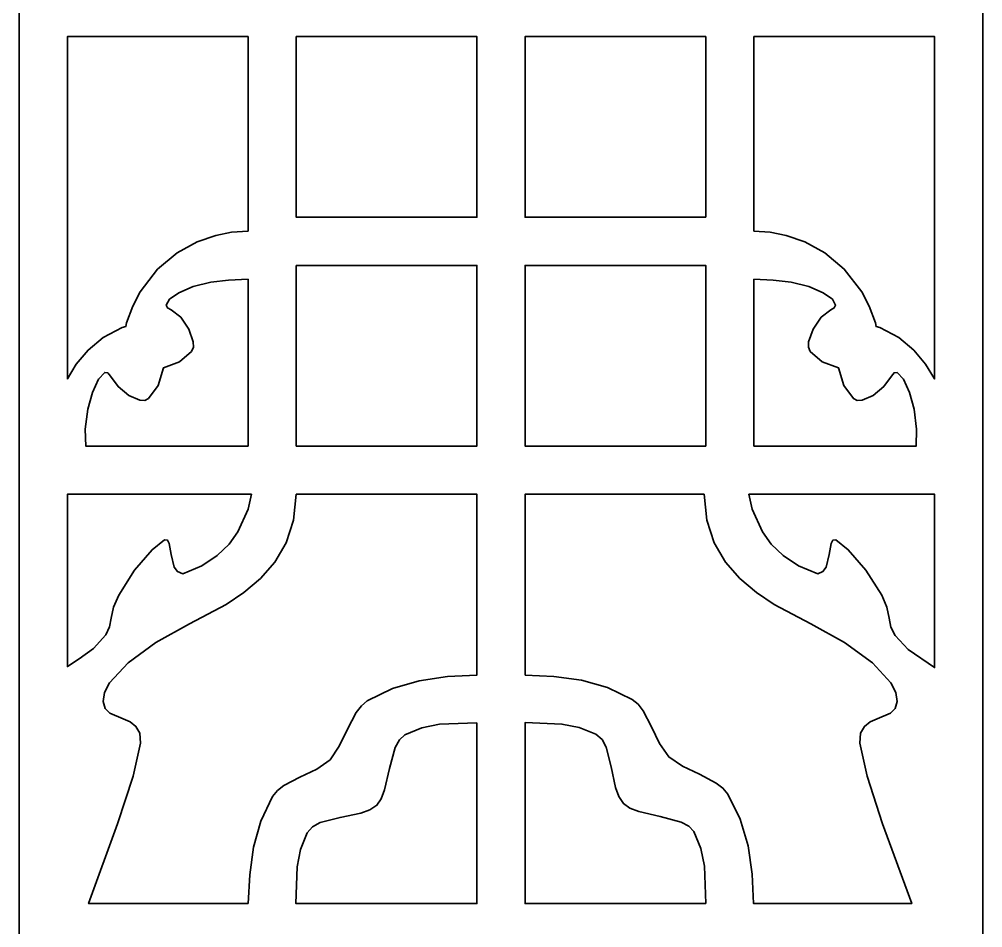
# Model space of a CAD drawing. Header units: centimetres. Extents: x -8.6 to -4, y -13.7 to 14.6.
# Drawn here: x -8.644 to -3.994, y 6.254 to 10.639 of the extents above; entities that cross this region are included whole.
import ezdxf

# ---------------------------------------------------------------- set-up
doc = ezdxf.new("R2010")
doc.units = ezdxf.units.CM
doc.header["$MEASUREMENT"] = 0
doc.layers.add('layer 1', color=7, linetype='Continuous')

msp = doc.modelspace()

# ---------------------------------------------------------------- linework, layer by layer
at = {"layer": 'layer 1', "color": 30, "lineweight": 35}
for points, knots in [([(-8.6438, -13.74126), (-8.6438, -13.74126), (-8.6438, -13.50875), (-8.6438, -13.50875), (-8.6438, -13.50875), (-8.6438, -13.50875), (-8.6438, -11.53244), (-8.6438, -11.53244), (-8.6438, -11.53244), (-8.6438, -11.53244), (-8.6438, -11.29993), (-8.6438, -11.29993), (-8.6438, -11.29993), (-8.6438, -11.29993), (-8.6438, -9.32362), (-8.6438, -9.32362), (-8.6438, -9.32362), (-8.6438, -9.32362), (-8.6438, -9.09111), (-8.6438, -9.09111), (-8.6438, -9.09111), (-8.6438, -9.09111), (-8.6438, -7.1148), (-8.6438, -7.1148), (-8.6438, -7.1148), (-8.6438, -7.1148), (-8.6438, -6.88229), (-8.6438, -6.88229), (-8.6438, -6.88229), (-8.6438, -6.88229), (-8.6438, -4.90598), (-8.6438, -4.90598), (-8.6438, -4.90598), (-8.6438, -4.90598), (-8.6438, -4.67347), (-8.6438, -4.67347), (-8.6438, -4.67347), (-8.6438, -4.67347), (-8.6438, -2.69716), (-8.6438, -2.69716), (-8.6438, -2.69716), (-8.6438, -2.69716), (-8.6438, -2.46465), (-8.6438, -2.46465), (-8.6438, -2.46465), (-8.6438, -2.46465), (-8.6438, -0.48834), (-8.6438, -0.48834), (-8.6438, -0.48834), (-8.6438, -0.48834), (-8.6438, -0.25583), (-8.6438, -0.25583), (-8.6438, -0.25583), (-8.6438, -0.25583), (-8.6438, 1.72048), (-8.6438, 1.72048), (-8.6438, 1.72048), (-8.6438, 1.72048), (-8.6438, 1.95299), (-8.6438, 1.95299), (-8.6438, 1.95299), (-8.6438, 1.95299), (-8.6438, 3.9293), (-8.6438, 3.9293), (-8.6438, 3.9293), (-8.6438, 3.9293), (-8.6438, 4.16181), (-8.6438, 4.16181), (-8.6438, 4.16181), (-8.6438, 4.16181), (-8.6438, 6.13812), (-8.6438, 6.13812), (-8.6438, 6.13812), (-8.6438, 6.13812), (-8.6438, 6.37063), (-8.6438, 6.37063), (-8.6438, 6.37063), (-8.6438, 6.37063), (-8.6438, 8.34694), (-8.6438, 8.34694), (-8.6438, 8.34694), (-8.6438, 8.34694), (-8.6438, 8.57945), (-8.6438, 8.57945), (-8.6438, 8.57945), (-8.6438, 8.57945), (-8.6438, 10.55576), (-8.6438, 10.55576), (-8.6438, 10.55576), (-8.6438, 10.55576), (-8.6438, 10.78827), (-8.6438, 10.78827), (-8.6438, 10.78827), (-8.6438, 10.78827), (-8.6438, 12.76458), (-8.6438, 12.76458), (-8.6438, 12.76458), (-8.6438, 12.76458), (-8.6438, 12.99709), (-8.6438, 12.99709), (-8.6438, 12.99709), (-8.6438, 12.99709), (-8.6438, 14.39213), (-8.6438, 14.39213), (-8.6438, 14.39213), (-8.6438, 14.39213), (-8.6438, 14.62464), (-8.6438, 14.62464), (-8.6438, 14.62464), (-8.6438, 14.62464), (-8.41129, 14.62464), (-8.41129, 14.62464), (-8.41129, 14.62464), (-8.41129, 14.62464), (-6.43498, 14.62464), (-6.43498, 14.62464), (-6.43498, 14.62464), (-6.43498, 14.62464), (-6.20247, 14.62464), (-6.20247, 14.62464), (-6.20247, 14.62464), (-6.20247, 14.62464), (-4.22616, 14.62464), (-4.22616, 14.62464), (-4.22616, 14.62464), (-4.22616, 14.62464), (-3.99365, 14.62464), (-3.99365, 14.62464), (-3.99365, 14.62464), (-3.99365, 14.62464), (-3.99365, 14.39213), (-3.99365, 14.39213), (-3.99365, 14.39213), (-3.99365, 14.39213), (-3.99365, 12.99709), (-3.99365, 12.99709), (-3.99365, 12.99709), (-3.99365, 12.99709), (-3.99365, 12.76458), (-3.99365, 12.76458), (-3.99365, 12.76458), (-3.99365, 12.76458), (-3.99365, 10.78827), (-3.99365, 10.78827), (-3.99365, 10.78827), (-3.99365, 10.78827), (-3.99365, 10.55576), (-3.99365, 10.55576), (-3.99365, 10.55576), (-3.99365, 10.55576), (-3.99365, 8.57945), (-3.99365, 8.57945), (-3.99365, 8.57945), (-3.99365, 8.57945), (-3.99365, 8.34694), (-3.99365, 8.34694), (-3.99365, 8.34694), (-3.99365, 8.34694), (-3.99365, 6.37063), (-3.99365, 6.37063), (-3.99365, 6.37063), (-3.99365, 6.37063), (-3.99365, 6.13812), (-3.99365, 6.13812), (-3.99365, 6.13812), (-3.99365, 6.13812), (-3.99365, 4.16181), (-3.99365, 4.16181), (-3.99365, 4.16181), (-3.99365, 4.16181), (-3.99365, 3.9293), (-3.99365, 3.9293), (-3.99365, 3.9293), (-3.99365, 3.9293), (-3.99365, 1.95299), (-3.99365, 1.95299), (-3.99365, 1.95299), (-3.99365, 1.95299), (-3.99365, 1.72048), (-3.99365, 1.72048), (-3.99365, 1.72048), (-3.99365, 1.72048), (-3.99365, -0.25583), (-3.99365, -0.25583), (-3.99365, -0.25583), (-3.99365, -0.25583), (-3.99365, -0.48834), (-3.99365, -0.48834), (-3.99365, -0.48834), (-3.99365, -0.48834), (-3.99365, -2.46465), (-3.99365, -2.46465), (-3.99365, -2.46465), (-3.99365, -2.46465), (-3.99365, -2.69716), (-3.99365, -2.69716), (-3.99365, -2.69716), (-3.99365, -2.69716), (-3.99365, -4.67347), (-3.99365, -4.67347), (-3.99365, -4.67347), (-3.99365, -4.67347), (-3.99365, -4.90598), (-3.99365, -4.90598), (-3.99365, -4.90598), (-3.99365, -4.90598), (-3.99365, -6.88229), (-3.99365, -6.88229), (-3.99365, -6.88229), (-3.99365, -6.88229), (-3.99365, -7.1148), (-3.99365, -7.1148), (-3.99365, -7.1148), (-3.99365, -7.1148), (-3.99365, -9.09111), (-3.99365, -9.09111), (-3.99365, -9.09111), (-3.99365, -9.09111), (-3.99365, -9.32362), (-3.99365, -9.32362), (-3.99365, -9.32362), (-3.99365, -9.32362), (-3.99365, -11.29993), (-3.99365, -11.29993), (-3.99365, -11.29993), (-3.99365, -11.29993), (-3.99365, -11.53244), (-3.99365, -11.53244), (-3.99365, -11.53244), (-3.99365, -11.53244), (-3.99365, -13.50875), (-3.99365, -13.50875), (-3.99365, -13.50875), (-3.99365, -13.50875), (-3.99365, -13.74126), (-3.99365, -13.74126), (-3.99365, -13.74126), (-3.99365, -13.74126), (-4.22616, -13.74126), (-4.22616, -13.74126), (-4.22616, -13.74126), (-4.22616, -13.74126), (-6.20247, -13.74126), (-6.20247, -13.74126), (-6.20247, -13.74126), (-6.20247, -13.74126), (-6.43498, -13.74126), (-6.43498, -13.74126), (-6.43498, -13.74126), (-6.43498, -13.74126), (-8.41129, -13.74126), (-8.41129, -13.74126), (-8.41129, -13.74126), (-8.41129, -13.74126), (-8.6438, -13.74126), (-8.6438, -13.74126)], [0, 0, 0, 0, 0.0153846, 0.0153846, 0.0153846, 0.0153846, 0.0307692, 0.0307692, 0.0307692, 0.0307692, 0.0461538, 0.0461538, 0.0461538, 0.0461538, 0.0615385, 0.0615385, 0.0615385, 0.0615385, 0.0769231, 0.0769231, 0.0769231, 0.0769231, 0.0923077, 0.0923077, 0.0923077, 0.0923077, 0.1076923, 0.1076923, 0.1076923, 0.1076923, 0.1230769, 0.1230769, 0.1230769, 0.1230769, 0.1384615, 0.1384615, 0.1384615, 0.1384615, 0.1538462, 0.1538462, 0.1538462, 0.1538462, 0.1692308, 0.1692308, 0.1692308, 0.1692308, 0.1846154, 0.1846154, 0.1846154, 0.1846154, 0.2, 0.2, 0.2, 0.2, 0.2153846, 0.2153846, 0.2153846, 0.2153846, 0.2307692, 0.2307692, 0.2307692, 0.2307692, 0.2461538, 0.2461538, 0.2461538, 0.2461538, 0.2615385, 0.2615385, 0.2615385, 0.2615385, 0.2769231, 0.2769231, 0.2769231, 0.2769231, 0.2923077, 0.2923077, 0.2923077, 0.2923077, 0.3076923, 0.3076923, 0.3076923, 0.3076923, 0.3230769, 0.3230769, 0.3230769, 0.3230769, 0.3384615, 0.3384615, 0.3384615, 0.3384615, 0.3538462, 0.3538462, 0.3538462, 0.3538462, 0.3692308, 0.3692308, 0.3692308, 0.3692308, 0.3846154, 0.3846154, 0.3846154, 0.3846154, 0.4, 0.4, 0.4, 0.4, 0.4153846, 0.4153846, 0.4153846, 0.4153846, 0.4307692, 0.4307692, 0.4307692, 0.4307692, 0.4461538, 0.4461538, 0.4461538, 0.4461538, 0.4615385, 0.4615385, 0.4615385, 0.4615385, 0.4769231, 0.4769231, 0.4769231, 0.4769231, 0.4923077, 0.4923077, 0.4923077, 0.4923077, 0.5076923, 0.5076923, 0.5076923, 0.5076923, 0.5230769, 0.5230769, 0.5230769, 0.5230769, 0.5384615, 0.5384615, 0.5384615, 0.5384615, 0.5538462, 0.5538462, 0.5538462, 0.5538462, 0.5692308, 0.5692308, 0.5692308, 0.5692308, 0.5846154, 0.5846154, 0.5846154, 0.5846154, 0.6, 0.6, 0.6, 0.6, 0.6153846, 0.6153846, 0.6153846, 0.6153846, 0.6307692, 0.6307692, 0.6307692, 0.6307692, 0.6461538, 0.6461538, 0.6461538, 0.6461538, 0.6615385, 0.6615385, 0.6615385, 0.6615385, 0.6769231, 0.6769231, 0.6769231, 0.6769231, 0.6923077, 0.6923077, 0.6923077, 0.6923077, 0.7076923, 0.7076923, 0.7076923, 0.7076923, 0.7230769, 0.7230769, 0.7230769, 0.7230769, 0.7384615, 0.7384615, 0.7384615, 0.7384615, 0.7538462, 0.7538462, 0.7538462, 0.7538462, 0.7692308, 0.7692308, 0.7692308, 0.7692308, 0.7846154, 0.7846154, 0.7846154, 0.7846154, 0.8, 0.8, 0.8, 0.8, 0.8153846, 0.8153846, 0.8153846, 0.8153846, 0.8307692, 0.8307692, 0.8307692, 0.8307692, 0.8461538, 0.8461538, 0.8461538, 0.8461538, 0.8615385, 0.8615385, 0.8615385, 0.8615385, 0.8769231, 0.8769231, 0.8769231, 0.8769231, 0.8923077, 0.8923077, 0.8923077, 0.8923077, 0.9076923, 0.9076923, 0.9076923, 0.9076923, 0.9230769, 0.9230769, 0.9230769, 0.9230769, 0.9384615, 0.9384615, 0.9384615, 0.9384615, 0.9538462, 0.9538462, 0.9538462, 0.9538462, 0.9692308, 0.9692308, 0.9692308, 0.9692308, 1, 1, 1, 1]), ([(-7.53939, 9.6173), (-7.53939, 9.6173), (-7.53939, 10.55576), (-7.53939, 10.55576), (-7.53939, 10.55576), (-7.53939, 10.55576), (-8.41129, 10.55576), (-8.41129, 10.55576), (-8.41129, 10.55576), (-8.41129, 10.55576), (-8.41129, 8.90351), (-8.41129, 8.90351), (-8.41129, 8.90351), (-8.41129, 8.90351), (-8.36857, 8.97529), (-8.36857, 8.97529), (-8.36857, 8.97529), (-8.36857, 8.97529), (-8.31131, 9.04272), (-8.31131, 9.04272), (-8.31131, 9.04272), (-8.31131, 9.04272), (-8.23836, 9.10259), (-8.23836, 9.10259), (-8.23836, 9.10259), (-8.23836, 9.10259), (-8.1471, 9.15229), (-8.1471, 9.15229), (-8.1471, 9.15229), (-8.1471, 9.15229), (-8.12967, 9.15578), (-8.12967, 9.15578), (-8.12967, 9.15578), (-8.12967, 9.15578), (-8.12647, 9.17467), (-8.12647, 9.17467), (-8.12647, 9.17467), (-8.12647, 9.17467), (-8.09595, 9.25401), (-8.09595, 9.25401), (-8.09595, 9.25401), (-8.09595, 9.25401), (-8.0602, 9.32318), (-8.0602, 9.32318), (-8.0602, 9.32318), (-8.0602, 9.32318), (-7.97592, 9.43391), (-7.97592, 9.43391), (-7.97592, 9.43391), (-7.97592, 9.43391), (-7.88175, 9.51268), (-7.88175, 9.51268), (-7.88175, 9.51268), (-7.88175, 9.51268), (-7.78555, 9.56499), (-7.78555, 9.56499), (-7.78555, 9.56499), (-7.78555, 9.56499), (-7.69517, 9.59609), (-7.69517, 9.59609), (-7.69517, 9.59609), (-7.69517, 9.59609), (-7.61873, 9.61149), (-7.61873, 9.61149), (-7.61873, 9.61149), (-7.61873, 9.61149), (-7.53939, 9.6173), (-7.53939, 9.6173)], [0, 0, 0, 0, 0.0555556, 0.0555556, 0.0555556, 0.0555556, 0.1111111, 0.1111111, 0.1111111, 0.1111111, 0.1666667, 0.1666667, 0.1666667, 0.1666667, 0.2222222, 0.2222222, 0.2222222, 0.2222222, 0.2777778, 0.2777778, 0.2777778, 0.2777778, 0.3333333, 0.3333333, 0.3333333, 0.3333333, 0.3888889, 0.3888889, 0.3888889, 0.3888889, 0.4444444, 0.4444444, 0.4444444, 0.4444444, 0.5, 0.5, 0.5, 0.5, 0.5555556, 0.5555556, 0.5555556, 0.5555556, 0.6111111, 0.6111111, 0.6111111, 0.6111111, 0.6666667, 0.6666667, 0.6666667, 0.6666667, 0.7222222, 0.7222222, 0.7222222, 0.7222222, 0.7777778, 0.7777778, 0.7777778, 0.7777778, 0.8333333, 0.8333333, 0.8333333, 0.8333333, 0.8888889, 0.8888889, 0.8888889, 0.8888889, 1, 1, 1, 1]), ([(-7.30688, 10.55576), (-7.30688, 10.55576), (-7.30688, 9.68386), (-7.30688, 9.68386), (-7.30688, 9.68386), (-7.30688, 9.68386), (-6.43498, 9.68386), (-6.43498, 9.68386), (-6.43498, 9.68386), (-6.43498, 9.68386), (-6.43498, 10.55576), (-6.43498, 10.55576), (-6.43498, 10.55576), (-6.43498, 10.55576), (-7.30688, 10.55576), (-7.30688, 10.55576)], [0, 0, 0, 0, 0.2, 0.2, 0.2, 0.2, 0.4, 0.4, 0.4, 0.4, 0.6, 0.6, 0.6, 0.6, 1, 1, 1, 1]), ([(-5.33057, 9.68386), (-5.33057, 9.68386), (-5.33057, 10.55576), (-5.33057, 10.55576), (-5.33057, 10.55576), (-5.33057, 10.55576), (-6.20247, 10.55576), (-6.20247, 10.55576), (-6.20247, 10.55576), (-6.20247, 10.55576), (-6.20247, 9.68386), (-6.20247, 9.68386), (-6.20247, 9.68386), (-6.20247, 9.68386), (-5.33057, 9.68386), (-5.33057, 9.68386)], [0, 0, 0, 0, 0.2, 0.2, 0.2, 0.2, 0.4, 0.4, 0.4, 0.4, 0.6, 0.6, 0.6, 0.6, 1, 1, 1, 1]), ([(-5.09806, 10.55576), (-5.09806, 10.55576), (-5.09806, 9.6173), (-5.09806, 9.6173), (-5.09806, 9.6173), (-5.09806, 9.6173), (-5.01901, 9.61149), (-5.01901, 9.61149), (-5.01901, 9.61149), (-5.01901, 9.61149), (-4.94257, 9.59609), (-4.94257, 9.59609), (-4.94257, 9.59609), (-4.94257, 9.59609), (-4.85218, 9.56499), (-4.85218, 9.56499), (-4.85218, 9.56499), (-4.85218, 9.56499), (-4.75598, 9.51268), (-4.75598, 9.51268), (-4.75598, 9.51268), (-4.75598, 9.51268), (-4.66182, 9.43391), (-4.66182, 9.43391), (-4.66182, 9.43391), (-4.66182, 9.43391), (-4.57753, 9.32318), (-4.57753, 9.32318), (-4.57753, 9.32318), (-4.57753, 9.32318), (-4.54179, 9.25401), (-4.54179, 9.25401), (-4.54179, 9.25401), (-4.54179, 9.25401), (-4.51127, 9.17467), (-4.51127, 9.17467), (-4.51127, 9.17467), (-4.51127, 9.17467), (-4.50807, 9.15578), (-4.50807, 9.15578), (-4.50807, 9.15578), (-4.50807, 9.15578), (-4.49063, 9.15229), (-4.49063, 9.15229), (-4.49063, 9.15229), (-4.49063, 9.15229), (-4.39938, 9.10259), (-4.39938, 9.10259), (-4.39938, 9.10259), (-4.39938, 9.10259), (-4.32643, 9.04272), (-4.32643, 9.04272), (-4.32643, 9.04272), (-4.32643, 9.04272), (-4.26917, 8.97529), (-4.26917, 8.97529), (-4.26917, 8.97529), (-4.26917, 8.97529), (-4.22616, 8.90351), (-4.22616, 8.90351), (-4.22616, 8.90351), (-4.22616, 8.90351), (-4.22616, 10.55576), (-4.22616, 10.55576), (-4.22616, 10.55576), (-4.22616, 10.55576), (-5.09806, 10.55576), (-5.09806, 10.55576)], [0, 0, 0, 0, 0.0555556, 0.0555556, 0.0555556, 0.0555556, 0.1111111, 0.1111111, 0.1111111, 0.1111111, 0.1666667, 0.1666667, 0.1666667, 0.1666667, 0.2222222, 0.2222222, 0.2222222, 0.2222222, 0.2777778, 0.2777778, 0.2777778, 0.2777778, 0.3333333, 0.3333333, 0.3333333, 0.3333333, 0.3888889, 0.3888889, 0.3888889, 0.3888889, 0.4444444, 0.4444444, 0.4444444, 0.4444444, 0.5, 0.5, 0.5, 0.5, 0.5555556, 0.5555556, 0.5555556, 0.5555556, 0.6111111, 0.6111111, 0.6111111, 0.6111111, 0.6666667, 0.6666667, 0.6666667, 0.6666667, 0.7222222, 0.7222222, 0.7222222, 0.7222222, 0.7777778, 0.7777778, 0.7777778, 0.7777778, 0.8333333, 0.8333333, 0.8333333, 0.8333333, 0.8888889, 0.8888889, 0.8888889, 0.8888889, 1, 1, 1, 1]), ([(-7.30688, 9.45135), (-7.30688, 9.45135), (-7.30688, 8.57945), (-7.30688, 8.57945), (-7.30688, 8.57945), (-7.30688, 8.57945), (-6.43498, 8.57945), (-6.43498, 8.57945), (-6.43498, 8.57945), (-6.43498, 8.57945), (-6.43498, 9.45135), (-6.43498, 9.45135), (-6.43498, 9.45135), (-6.43498, 9.45135), (-7.30688, 9.45135), (-7.30688, 9.45135)], [0, 0, 0, 0, 0.2, 0.2, 0.2, 0.2, 0.4, 0.4, 0.4, 0.4, 0.6, 0.6, 0.6, 0.6, 1, 1, 1, 1]), ([(-5.33057, 8.57945), (-5.33057, 8.57945), (-5.33057, 9.45135), (-5.33057, 9.45135), (-5.33057, 9.45135), (-5.33057, 9.45135), (-6.20247, 9.45135), (-6.20247, 9.45135), (-6.20247, 9.45135), (-6.20247, 9.45135), (-6.20247, 8.57945), (-6.20247, 8.57945), (-6.20247, 8.57945), (-6.20247, 8.57945), (-5.33057, 8.57945), (-5.33057, 8.57945)], [0, 0, 0, 0, 0.2, 0.2, 0.2, 0.2, 0.4, 0.4, 0.4, 0.4, 0.6, 0.6, 0.6, 0.6, 1, 1, 1, 1]), ([(-7.53939, 8.57945), (-7.53939, 8.57945), (-7.53939, 9.3848), (-7.53939, 9.3848), (-7.53939, 9.3848), (-7.53939, 9.3848), (-7.63326, 9.38044), (-7.63326, 9.38044), (-7.63326, 9.38044), (-7.63326, 9.38044), (-7.71958, 9.36968), (-7.71958, 9.36968), (-7.71958, 9.36968), (-7.71958, 9.36968), (-7.80445, 9.34876), (-7.80445, 9.34876), (-7.80445, 9.34876), (-7.80445, 9.34876), (-7.87333, 9.3194), (-7.87333, 9.3194), (-7.87333, 9.3194), (-7.87333, 9.3194), (-7.91925, 9.28831), (-7.91925, 9.28831), (-7.91925, 9.28831), (-7.91925, 9.28831), (-7.93407, 9.25895), (-7.93407, 9.25895), (-7.93407, 9.25895), (-7.93407, 9.25895), (-7.92767, 9.24645), (-7.92767, 9.24645), (-7.92767, 9.24645), (-7.92767, 9.24645), (-7.91053, 9.23628), (-7.91053, 9.23628), (-7.91053, 9.23628), (-7.91053, 9.23628), (-7.86432, 9.20112), (-7.86432, 9.20112), (-7.86432, 9.20112), (-7.86432, 9.20112), (-7.82508, 9.14386), (-7.82508, 9.14386), (-7.82508, 9.14386), (-7.82508, 9.14386), (-7.80386, 9.08312), (-7.80386, 9.08312), (-7.80386, 9.08312), (-7.80386, 9.08312), (-7.80357, 9.05696), (-7.80357, 9.05696), (-7.80357, 9.05696), (-7.80357, 9.05696), (-7.812, 9.03633), (-7.812, 9.03633), (-7.812, 9.03633), (-7.812, 9.03633), (-7.86984, 8.98517), (-7.86984, 8.98517), (-7.86984, 8.98517), (-7.86984, 8.98517), (-7.94773, 8.95727), (-7.94773, 8.95727), (-7.94773, 8.95727), (-7.94773, 8.95727), (-7.9733, 8.87241), (-7.9733, 8.87241), (-7.9733, 8.87241), (-7.9733, 8.87241), (-8.0201, 8.80905), (-8.0201, 8.80905), (-8.0201, 8.80905), (-8.0201, 8.80905), (-8.03841, 8.80004), (-8.03841, 8.80004), (-8.03841, 8.80004), (-8.03841, 8.80004), (-8.06166, 8.80033), (-8.06166, 8.80033), (-8.06166, 8.80033), (-8.06166, 8.80033), (-8.11484, 8.82358), (-8.11484, 8.82358), (-8.11484, 8.82358), (-8.11484, 8.82358), (-8.16658, 8.86631), (-8.16658, 8.86631), (-8.16658, 8.86631), (-8.16658, 8.86631), (-8.20349, 8.91658), (-8.20349, 8.91658), (-8.20349, 8.91658), (-8.20349, 8.91658), (-8.21656, 8.93344), (-8.21656, 8.93344), (-8.21656, 8.93344), (-8.21656, 8.93344), (-8.2311, 8.93519), (-8.2311, 8.93519), (-8.2311, 8.93519), (-8.2311, 8.93519), (-8.2619, 8.90293), (-8.2619, 8.90293), (-8.2619, 8.90293), (-8.2619, 8.90293), (-8.29097, 8.83782), (-8.29097, 8.83782), (-8.29097, 8.83782), (-8.29097, 8.83782), (-8.31335, 8.75761), (-8.31335, 8.75761), (-8.31335, 8.75761), (-8.31335, 8.75761), (-8.32497, 8.66112), (-8.32497, 8.66112), (-8.32497, 8.66112), (-8.32497, 8.66112), (-8.32323, 8.57945), (-8.32323, 8.57945), (-8.32323, 8.57945), (-8.32323, 8.57945), (-7.53939, 8.57945), (-7.53939, 8.57945)], [0, 0, 0, 0, 0.03125, 0.03125, 0.03125, 0.03125, 0.0625, 0.0625, 0.0625, 0.0625, 0.09375, 0.09375, 0.09375, 0.09375, 0.125, 0.125, 0.125, 0.125, 0.15625, 0.15625, 0.15625, 0.15625, 0.1875, 0.1875, 0.1875, 0.1875, 0.21875, 0.21875, 0.21875, 0.21875, 0.25, 0.25, 0.25, 0.25, 0.28125, 0.28125, 0.28125, 0.28125, 0.3125, 0.3125, 0.3125, 0.3125, 0.34375, 0.34375, 0.34375, 0.34375, 0.375, 0.375, 0.375, 0.375, 0.40625, 0.40625, 0.40625, 0.40625, 0.4375, 0.4375, 0.4375, 0.4375, 0.46875, 0.46875, 0.46875, 0.46875, 0.5, 0.5, 0.5, 0.5, 0.53125, 0.53125, 0.53125, 0.53125, 0.5625, 0.5625, 0.5625, 0.5625, 0.59375, 0.59375, 0.59375, 0.59375, 0.625, 0.625, 0.625, 0.625, 0.65625, 0.65625, 0.65625, 0.65625, 0.6875, 0.6875, 0.6875, 0.6875, 0.71875, 0.71875, 0.71875, 0.71875, 0.75, 0.75, 0.75, 0.75, 0.78125, 0.78125, 0.78125, 0.78125, 0.8125, 0.8125, 0.8125, 0.8125, 0.84375, 0.84375, 0.84375, 0.84375, 0.875, 0.875, 0.875, 0.875, 0.90625, 0.90625, 0.90625, 0.90625, 0.9375, 0.9375, 0.9375, 0.9375, 1, 1, 1, 1]), ([(-5.09806, 9.3848), (-5.09806, 9.3848), (-5.09806, 8.57945), (-5.09806, 8.57945), (-5.09806, 8.57945), (-5.09806, 8.57945), (-4.31451, 8.57945), (-4.31451, 8.57945), (-4.31451, 8.57945), (-4.31451, 8.57945), (-4.31277, 8.66112), (-4.31277, 8.66112), (-4.31277, 8.66112), (-4.31277, 8.66112), (-4.32439, 8.75761), (-4.32439, 8.75761), (-4.32439, 8.75761), (-4.32439, 8.75761), (-4.34677, 8.83782), (-4.34677, 8.83782), (-4.34677, 8.83782), (-4.34677, 8.83782), (-4.37583, 8.90293), (-4.37583, 8.90293), (-4.37583, 8.90293), (-4.37583, 8.90293), (-4.40664, 8.93519), (-4.40664, 8.93519), (-4.40664, 8.93519), (-4.40664, 8.93519), (-4.42117, 8.93344), (-4.42117, 8.93344), (-4.42117, 8.93344), (-4.42117, 8.93344), (-4.43425, 8.91658), (-4.43425, 8.91658), (-4.43425, 8.91658), (-4.43425, 8.91658), (-4.47116, 8.86631), (-4.47116, 8.86631), (-4.47116, 8.86631), (-4.47116, 8.86631), (-4.52289, 8.82358), (-4.52289, 8.82358), (-4.52289, 8.82358), (-4.52289, 8.82358), (-4.57608, 8.80033), (-4.57608, 8.80033), (-4.57608, 8.80033), (-4.57608, 8.80033), (-4.59933, 8.80004), (-4.59933, 8.80004), (-4.59933, 8.80004), (-4.59933, 8.80004), (-4.61764, 8.80905), (-4.61764, 8.80905), (-4.61764, 8.80905), (-4.61764, 8.80905), (-4.66443, 8.87241), (-4.66443, 8.87241), (-4.66443, 8.87241), (-4.66443, 8.87241), (-4.69001, 8.95727), (-4.69001, 8.95727), (-4.69001, 8.95727), (-4.69001, 8.95727), (-4.7679, 8.98517), (-4.7679, 8.98517), (-4.7679, 8.98517), (-4.7679, 8.98517), (-4.82574, 9.03633), (-4.82574, 9.03633), (-4.82574, 9.03633), (-4.82574, 9.03633), (-4.83416, 9.05696), (-4.83416, 9.05696), (-4.83416, 9.05696), (-4.83416, 9.05696), (-4.83387, 9.08312), (-4.83387, 9.08312), (-4.83387, 9.08312), (-4.83387, 9.08312), (-4.81266, 9.14386), (-4.81266, 9.14386), (-4.81266, 9.14386), (-4.81266, 9.14386), (-4.77342, 9.20112), (-4.77342, 9.20112), (-4.77342, 9.20112), (-4.77342, 9.20112), (-4.72721, 9.23628), (-4.72721, 9.23628), (-4.72721, 9.23628), (-4.72721, 9.23628), (-4.71006, 9.24645), (-4.71006, 9.24645), (-4.71006, 9.24645), (-4.71006, 9.24645), (-4.70367, 9.25895), (-4.70367, 9.25895), (-4.70367, 9.25895), (-4.70367, 9.25895), (-4.71849, 9.28831), (-4.71849, 9.28831), (-4.71849, 9.28831), (-4.71849, 9.28831), (-4.76441, 9.3194), (-4.76441, 9.3194), (-4.76441, 9.3194), (-4.76441, 9.3194), (-4.83329, 9.34876), (-4.83329, 9.34876), (-4.83329, 9.34876), (-4.83329, 9.34876), (-4.91816, 9.36968), (-4.91816, 9.36968), (-4.91816, 9.36968), (-4.91816, 9.36968), (-5.00448, 9.38044), (-5.00448, 9.38044), (-5.00448, 9.38044), (-5.00448, 9.38044), (-5.09806, 9.3848), (-5.09806, 9.3848)], [0, 0, 0, 0, 0.03125, 0.03125, 0.03125, 0.03125, 0.0625, 0.0625, 0.0625, 0.0625, 0.09375, 0.09375, 0.09375, 0.09375, 0.125, 0.125, 0.125, 0.125, 0.15625, 0.15625, 0.15625, 0.15625, 0.1875, 0.1875, 0.1875, 0.1875, 0.21875, 0.21875, 0.21875, 0.21875, 0.25, 0.25, 0.25, 0.25, 0.28125, 0.28125, 0.28125, 0.28125, 0.3125, 0.3125, 0.3125, 0.3125, 0.34375, 0.34375, 0.34375, 0.34375, 0.375, 0.375, 0.375, 0.375, 0.40625, 0.40625, 0.40625, 0.40625, 0.4375, 0.4375, 0.4375, 0.4375, 0.46875, 0.46875, 0.46875, 0.46875, 0.5, 0.5, 0.5, 0.5, 0.53125, 0.53125, 0.53125, 0.53125, 0.5625, 0.5625, 0.5625, 0.5625, 0.59375, 0.59375, 0.59375, 0.59375, 0.625, 0.625, 0.625, 0.625, 0.65625, 0.65625, 0.65625, 0.65625, 0.6875, 0.6875, 0.6875, 0.6875, 0.71875, 0.71875, 0.71875, 0.71875, 0.75, 0.75, 0.75, 0.75, 0.78125, 0.78125, 0.78125, 0.78125, 0.8125, 0.8125, 0.8125, 0.8125, 0.84375, 0.84375, 0.84375, 0.84375, 0.875, 0.875, 0.875, 0.875, 0.90625, 0.90625, 0.90625, 0.90625, 0.9375, 0.9375, 0.9375, 0.9375, 1, 1, 1, 1]), ([(-7.52224, 8.34694), (-7.52224, 8.34694), (-7.53881, 8.27486), (-7.53881, 8.27486), (-7.53881, 8.27486), (-7.53881, 8.27486), (-7.5885, 8.1653), (-7.5885, 8.1653), (-7.5885, 8.1653), (-7.5885, 8.1653), (-7.63094, 8.10659), (-7.63094, 8.10659), (-7.63094, 8.10659), (-7.63094, 8.10659), (-7.68819, 8.05049), (-7.68819, 8.05049), (-7.68819, 8.05049), (-7.68819, 8.05049), (-7.7623, 8.00167), (-7.7623, 8.00167), (-7.7623, 8.00167), (-7.7623, 8.00167), (-7.85502, 7.9633), (-7.85502, 7.9633), (-7.85502, 7.9633), (-7.85502, 7.9633), (-7.88059, 7.97406), (-7.88059, 7.97406), (-7.88059, 7.97406), (-7.88059, 7.97406), (-7.89658, 7.99557), (-7.89658, 7.99557), (-7.89658, 7.99557), (-7.89658, 7.99557), (-7.9114, 8.05515), (-7.9114, 8.05515), (-7.9114, 8.05515), (-7.9114, 8.05515), (-7.91983, 8.10949), (-7.91983, 8.10949), (-7.91983, 8.10949), (-7.91983, 8.10949), (-7.92826, 8.1249), (-7.92826, 8.1249), (-7.92826, 8.1249), (-7.92826, 8.1249), (-7.94279, 8.12693), (-7.94279, 8.12693), (-7.94279, 8.12693), (-7.94279, 8.12693), (-8.00295, 8.07898), (-8.00295, 8.07898), (-8.00295, 8.07898), (-8.00295, 8.07898), (-8.08752, 7.98016), (-8.08752, 7.98016), (-8.08752, 7.98016), (-8.08752, 7.98016), (-8.16396, 7.86042), (-8.16396, 7.86042), (-8.16396, 7.86042), (-8.16396, 7.86042), (-8.18895, 7.80142), (-8.18895, 7.80142), (-8.18895, 7.80142), (-8.18895, 7.80142), (-8.19971, 7.74882), (-8.19971, 7.74882), (-8.19971, 7.74882), (-8.19971, 7.74882), (-8.20785, 7.70667), (-8.20785, 7.70667), (-8.20785, 7.70667), (-8.20785, 7.70667), (-8.22645, 7.66773), (-8.22645, 7.66773), (-8.22645, 7.66773), (-8.22645, 7.66773), (-8.28515, 7.60234), (-8.28515, 7.60234), (-8.28515, 7.60234), (-8.28515, 7.60234), (-8.35403, 7.55206), (-8.35403, 7.55206), (-8.35403, 7.55206), (-8.35403, 7.55206), (-8.41129, 7.51515), (-8.41129, 7.51515), (-8.41129, 7.51515), (-8.41129, 7.51515), (-8.41129, 8.34694), (-8.41129, 8.34694), (-8.41129, 8.34694), (-8.41129, 8.34694), (-7.52224, 8.34694), (-7.52224, 8.34694)], [0, 0, 0, 0, 0.04, 0.04, 0.04, 0.04, 0.08, 0.08, 0.08, 0.08, 0.12, 0.12, 0.12, 0.12, 0.16, 0.16, 0.16, 0.16, 0.2, 0.2, 0.2, 0.2, 0.24, 0.24, 0.24, 0.24, 0.28, 0.28, 0.28, 0.28, 0.32, 0.32, 0.32, 0.32, 0.36, 0.36, 0.36, 0.36, 0.4, 0.4, 0.4, 0.4, 0.44, 0.44, 0.44, 0.44, 0.48, 0.48, 0.48, 0.48, 0.52, 0.52, 0.52, 0.52, 0.56, 0.56, 0.56, 0.56, 0.6, 0.6, 0.6, 0.6, 0.64, 0.64, 0.64, 0.64, 0.68, 0.68, 0.68, 0.68, 0.72, 0.72, 0.72, 0.72, 0.76, 0.76, 0.76, 0.76, 0.8, 0.8, 0.8, 0.8, 0.84, 0.84, 0.84, 0.84, 0.88, 0.88, 0.88, 0.88, 0.92, 0.92, 0.92, 0.92, 1, 1, 1, 1]), ([(-7.53852, 6.37063), (-7.53852, 6.37063), (-7.53154, 6.50926), (-7.53154, 6.50926), (-7.53154, 6.50926), (-7.53154, 6.50926), (-7.51352, 6.64266), (-7.51352, 6.64266), (-7.51352, 6.64266), (-7.51352, 6.64266), (-7.47835, 6.76938), (-7.47835, 6.76938), (-7.47835, 6.76938), (-7.47835, 6.76938), (-7.4211, 6.88854), (-7.4211, 6.88854), (-7.4211, 6.88854), (-7.4211, 6.88854), (-7.39756, 6.91644), (-7.39756, 6.91644), (-7.39756, 6.91644), (-7.39756, 6.91644), (-7.36617, 6.94085), (-7.36617, 6.94085), (-7.36617, 6.94085), (-7.36617, 6.94085), (-7.28886, 6.98154), (-7.28886, 6.98154), (-7.28886, 6.98154), (-7.28886, 6.98154), (-7.20835, 7.01962), (-7.20835, 7.01962), (-7.20835, 7.01962), (-7.20835, 7.01962), (-7.14383, 7.06408), (-7.14383, 7.06408), (-7.14383, 7.06408), (-7.14383, 7.06408), (-7.09908, 7.13006), (-7.09908, 7.13006), (-7.09908, 7.13006), (-7.09908, 7.13006), (-7.05955, 7.21289), (-7.05955, 7.21289), (-7.05955, 7.21289), (-7.05955, 7.21289), (-7.01712, 7.29281), (-7.01712, 7.29281), (-7.01712, 7.29281), (-7.01712, 7.29281), (-6.99241, 7.32565), (-6.99241, 7.32565), (-6.99241, 7.32565), (-6.99241, 7.32565), (-6.96422, 7.34949), (-6.96422, 7.34949), (-6.96422, 7.34949), (-6.96422, 7.34949), (-6.84274, 7.40965), (-6.84274, 7.40965), (-6.84274, 7.40965), (-6.84274, 7.40965), (-6.7134, 7.44656), (-6.7134, 7.44656), (-6.7134, 7.44656), (-6.7134, 7.44656), (-6.57739, 7.46632), (-6.57739, 7.46632), (-6.57739, 7.46632), (-6.57739, 7.46632), (-6.43498, 7.47388), (-6.43498, 7.47388), (-6.43498, 7.47388), (-6.43498, 7.47388), (-6.43498, 8.34694), (-6.43498, 8.34694), (-6.43498, 8.34694), (-6.43498, 8.34694), (-7.30688, 8.34694), (-7.30688, 8.34694), (-7.30688, 8.34694), (-7.30688, 8.34694), (-7.31996, 8.2211), (-7.31996, 8.2211), (-7.31996, 8.2211), (-7.31996, 8.2211), (-7.356, 8.1124), (-7.356, 8.1124), (-7.356, 8.1124), (-7.356, 8.1124), (-7.41035, 8.0194), (-7.41035, 8.0194), (-7.41035, 8.0194), (-7.41035, 8.0194), (-7.47952, 7.93947), (-7.47952, 7.93947), (-7.47952, 7.93947), (-7.47952, 7.93947), (-7.55944, 7.87205), (-7.55944, 7.87205), (-7.55944, 7.87205), (-7.55944, 7.87205), (-7.64576, 7.81421), (-7.64576, 7.81421), (-7.64576, 7.81421), (-7.64576, 7.81421), (-7.82217, 7.72092), (-7.82217, 7.72092), (-7.82217, 7.72092), (-7.82217, 7.72092), (-7.98522, 7.63111), (-7.98522, 7.63111), (-7.98522, 7.63111), (-7.98522, 7.63111), (-8.11891, 7.53375), (-8.11891, 7.53375), (-8.11891, 7.53375), (-8.11891, 7.53375), (-8.20843, 7.43609), (-8.20843, 7.43609), (-8.20843, 7.43609), (-8.20843, 7.43609), (-8.23197, 7.38988), (-8.23197, 7.38988), (-8.23197, 7.38988), (-8.23197, 7.38988), (-8.23894, 7.34629), (-8.23894, 7.34629), (-8.23894, 7.34629), (-8.23894, 7.34629), (-8.22906, 7.31228), (-8.22906, 7.31228), (-8.22906, 7.31228), (-8.22906, 7.31228), (-8.20668, 7.28991), (-8.20668, 7.28991), (-8.20668, 7.28991), (-8.20668, 7.28991), (-8.14216, 7.262), (-8.14216, 7.262), (-8.14216, 7.262), (-8.14216, 7.262), (-8.10903, 7.24747), (-8.10903, 7.24747), (-8.10903, 7.24747), (-8.10903, 7.24747), (-8.08084, 7.22597), (-8.08084, 7.22597), (-8.08084, 7.22597), (-8.08084, 7.22597), (-8.06224, 7.194), (-8.06224, 7.194), (-8.06224, 7.194), (-8.06224, 7.194), (-8.05788, 7.14604), (-8.05788, 7.14604), (-8.05788, 7.14604), (-8.05788, 7.14604), (-8.0945, 6.98677), (-8.0945, 6.98677), (-8.0945, 6.98677), (-8.0945, 6.98677), (-8.1689, 6.75659), (-8.1689, 6.75659), (-8.1689, 6.75659), (-8.1689, 6.75659), (-8.30928, 6.37063), (-8.30928, 6.37063), (-8.30928, 6.37063), (-8.30928, 6.37063), (-7.53852, 6.37063), (-7.53852, 6.37063)], [0, 0, 0, 0, 0.0227273, 0.0227273, 0.0227273, 0.0227273, 0.0454545, 0.0454545, 0.0454545, 0.0454545, 0.0681818, 0.0681818, 0.0681818, 0.0681818, 0.0909091, 0.0909091, 0.0909091, 0.0909091, 0.1136364, 0.1136364, 0.1136364, 0.1136364, 0.1363636, 0.1363636, 0.1363636, 0.1363636, 0.1590909, 0.1590909, 0.1590909, 0.1590909, 0.1818182, 0.1818182, 0.1818182, 0.1818182, 0.2045455, 0.2045455, 0.2045455, 0.2045455, 0.2272727, 0.2272727, 0.2272727, 0.2272727, 0.25, 0.25, 0.25, 0.25, 0.2727273, 0.2727273, 0.2727273, 0.2727273, 0.2954545, 0.2954545, 0.2954545, 0.2954545, 0.3181818, 0.3181818, 0.3181818, 0.3181818, 0.3409091, 0.3409091, 0.3409091, 0.3409091, 0.3636364, 0.3636364, 0.3636364, 0.3636364, 0.3863636, 0.3863636, 0.3863636, 0.3863636, 0.4090909, 0.4090909, 0.4090909, 0.4090909, 0.4318182, 0.4318182, 0.4318182, 0.4318182, 0.4545455, 0.4545455, 0.4545455, 0.4545455, 0.4772727, 0.4772727, 0.4772727, 0.4772727, 0.5, 0.5, 0.5, 0.5, 0.5227273, 0.5227273, 0.5227273, 0.5227273, 0.5454545, 0.5454545, 0.5454545, 0.5454545, 0.5681818, 0.5681818, 0.5681818, 0.5681818, 0.5909091, 0.5909091, 0.5909091, 0.5909091, 0.6136364, 0.6136364, 0.6136364, 0.6136364, 0.6363636, 0.6363636, 0.6363636, 0.6363636, 0.6590909, 0.6590909, 0.6590909, 0.6590909, 0.6818182, 0.6818182, 0.6818182, 0.6818182, 0.7045455, 0.7045455, 0.7045455, 0.7045455, 0.7272727, 0.7272727, 0.7272727, 0.7272727, 0.75, 0.75, 0.75, 0.75, 0.7727273, 0.7727273, 0.7727273, 0.7727273, 0.7954545, 0.7954545, 0.7954545, 0.7954545, 0.8181818, 0.8181818, 0.8181818, 0.8181818, 0.8409091, 0.8409091, 0.8409091, 0.8409091, 0.8636364, 0.8636364, 0.8636364, 0.8636364, 0.8863636, 0.8863636, 0.8863636, 0.8863636, 0.9090909, 0.9090909, 0.9090909, 0.9090909, 0.9318182, 0.9318182, 0.9318182, 0.9318182, 0.9545455, 0.9545455, 0.9545455, 0.9545455, 1, 1, 1, 1]), ([(-6.20247, 7.47417), (-6.20247, 7.47417), (-6.06384, 7.46719), (-6.06384, 7.46719), (-6.06384, 7.46719), (-6.06384, 7.46719), (-5.93073, 7.44888), (-5.93073, 7.44888), (-5.93073, 7.44888), (-5.93073, 7.44888), (-5.80401, 7.41401), (-5.80401, 7.41401), (-5.80401, 7.41401), (-5.80401, 7.41401), (-5.68485, 7.35675), (-5.68485, 7.35675), (-5.68485, 7.35675), (-5.68485, 7.35675), (-5.65666, 7.33321), (-5.65666, 7.33321), (-5.65666, 7.33321), (-5.65666, 7.33321), (-5.63254, 7.30153), (-5.63254, 7.30153), (-5.63254, 7.30153), (-5.63254, 7.30153), (-5.59185, 7.22451), (-5.59185, 7.22451), (-5.59185, 7.22451), (-5.59185, 7.22451), (-5.55377, 7.14401), (-5.55377, 7.14401), (-5.55377, 7.14401), (-5.55377, 7.14401), (-5.50931, 7.0792), (-5.50931, 7.0792), (-5.50931, 7.0792), (-5.50931, 7.0792), (-5.44333, 7.03473), (-5.44333, 7.03473), (-5.44333, 7.03473), (-5.44333, 7.03473), (-5.36021, 6.99491), (-5.36021, 6.99491), (-5.36021, 6.99491), (-5.36021, 6.99491), (-5.28, 6.95277), (-5.28, 6.95277), (-5.28, 6.95277), (-5.28, 6.95277), (-5.24774, 6.92807), (-5.24774, 6.92807), (-5.24774, 6.92807), (-5.24774, 6.92807), (-5.22361, 6.89987), (-5.22361, 6.89987), (-5.22361, 6.89987), (-5.22361, 6.89987), (-5.16374, 6.77839), (-5.16374, 6.77839), (-5.16374, 6.77839), (-5.16374, 6.77839), (-5.12654, 6.64906), (-5.12654, 6.64906), (-5.12654, 6.64906), (-5.12654, 6.64906), (-5.10707, 6.51246), (-5.10707, 6.51246), (-5.10707, 6.51246), (-5.10707, 6.51246), (-5.09951, 6.37063), (-5.09951, 6.37063), (-5.09951, 6.37063), (-5.09951, 6.37063), (-4.33602, 6.37063), (-4.33602, 6.37063), (-4.33602, 6.37063), (-4.33602, 6.37063), (-4.47668, 6.75659), (-4.47668, 6.75659), (-4.47668, 6.75659), (-4.47668, 6.75659), (-4.55109, 6.98677), (-4.55109, 6.98677), (-4.55109, 6.98677), (-4.55109, 6.98677), (-4.58742, 7.14604), (-4.58742, 7.14604), (-4.58742, 7.14604), (-4.58742, 7.14604), (-4.58306, 7.194), (-4.58306, 7.194), (-4.58306, 7.194), (-4.58306, 7.194), (-4.56446, 7.22597), (-4.56446, 7.22597), (-4.56446, 7.22597), (-4.56446, 7.22597), (-4.53655, 7.24747), (-4.53655, 7.24747), (-4.53655, 7.24747), (-4.53655, 7.24747), (-4.50313, 7.262), (-4.50313, 7.262), (-4.50313, 7.262), (-4.50313, 7.262), (-4.43861, 7.28991), (-4.43861, 7.28991), (-4.43861, 7.28991), (-4.43861, 7.28991), (-4.41623, 7.31228), (-4.41623, 7.31228), (-4.41623, 7.31228), (-4.41623, 7.31228), (-4.40664, 7.34629), (-4.40664, 7.34629), (-4.40664, 7.34629), (-4.40664, 7.34629), (-4.41333, 7.38988), (-4.41333, 7.38988), (-4.41333, 7.38988), (-4.41333, 7.38988), (-4.43687, 7.43609), (-4.43687, 7.43609), (-4.43687, 7.43609), (-4.43687, 7.43609), (-4.52638, 7.53375), (-4.52638, 7.53375), (-4.52638, 7.53375), (-4.52638, 7.53375), (-4.66007, 7.63111), (-4.66007, 7.63111), (-4.66007, 7.63111), (-4.66007, 7.63111), (-4.82312, 7.72092), (-4.82312, 7.72092), (-4.82312, 7.72092), (-4.82312, 7.72092), (-4.99953, 7.81421), (-4.99953, 7.81421), (-4.99953, 7.81421), (-4.99953, 7.81421), (-5.08614, 7.87205), (-5.08614, 7.87205), (-5.08614, 7.87205), (-5.08614, 7.87205), (-5.16578, 7.93947), (-5.16578, 7.93947), (-5.16578, 7.93947), (-5.16578, 7.93947), (-5.23495, 8.0194), (-5.23495, 8.0194), (-5.23495, 8.0194), (-5.23495, 8.0194), (-5.28959, 8.1124), (-5.28959, 8.1124), (-5.28959, 8.1124), (-5.28959, 8.1124), (-5.32534, 8.2211), (-5.32534, 8.2211), (-5.32534, 8.2211), (-5.32534, 8.2211), (-5.33841, 8.34694), (-5.33841, 8.34694), (-5.33841, 8.34694), (-5.33841, 8.34694), (-6.20247, 8.34694), (-6.20247, 8.34694), (-6.20247, 8.34694), (-6.20247, 8.34694), (-6.20247, 7.47417), (-6.20247, 7.47417)], [0, 0, 0, 0, 0.0227273, 0.0227273, 0.0227273, 0.0227273, 0.0454545, 0.0454545, 0.0454545, 0.0454545, 0.0681818, 0.0681818, 0.0681818, 0.0681818, 0.0909091, 0.0909091, 0.0909091, 0.0909091, 0.1136364, 0.1136364, 0.1136364, 0.1136364, 0.1363636, 0.1363636, 0.1363636, 0.1363636, 0.1590909, 0.1590909, 0.1590909, 0.1590909, 0.1818182, 0.1818182, 0.1818182, 0.1818182, 0.2045455, 0.2045455, 0.2045455, 0.2045455, 0.2272727, 0.2272727, 0.2272727, 0.2272727, 0.25, 0.25, 0.25, 0.25, 0.2727273, 0.2727273, 0.2727273, 0.2727273, 0.2954545, 0.2954545, 0.2954545, 0.2954545, 0.3181818, 0.3181818, 0.3181818, 0.3181818, 0.3409091, 0.3409091, 0.3409091, 0.3409091, 0.3636364, 0.3636364, 0.3636364, 0.3636364, 0.3863636, 0.3863636, 0.3863636, 0.3863636, 0.4090909, 0.4090909, 0.4090909, 0.4090909, 0.4318182, 0.4318182, 0.4318182, 0.4318182, 0.4545455, 0.4545455, 0.4545455, 0.4545455, 0.4772727, 0.4772727, 0.4772727, 0.4772727, 0.5, 0.5, 0.5, 0.5, 0.5227273, 0.5227273, 0.5227273, 0.5227273, 0.5454545, 0.5454545, 0.5454545, 0.5454545, 0.5681818, 0.5681818, 0.5681818, 0.5681818, 0.5909091, 0.5909091, 0.5909091, 0.5909091, 0.6136364, 0.6136364, 0.6136364, 0.6136364, 0.6363636, 0.6363636, 0.6363636, 0.6363636, 0.6590909, 0.6590909, 0.6590909, 0.6590909, 0.6818182, 0.6818182, 0.6818182, 0.6818182, 0.7045455, 0.7045455, 0.7045455, 0.7045455, 0.7272727, 0.7272727, 0.7272727, 0.7272727, 0.75, 0.75, 0.75, 0.75, 0.7727273, 0.7727273, 0.7727273, 0.7727273, 0.7954545, 0.7954545, 0.7954545, 0.7954545, 0.8181818, 0.8181818, 0.8181818, 0.8181818, 0.8409091, 0.8409091, 0.8409091, 0.8409091, 0.8636364, 0.8636364, 0.8636364, 0.8636364, 0.8863636, 0.8863636, 0.8863636, 0.8863636, 0.9090909, 0.9090909, 0.9090909, 0.9090909, 0.9318182, 0.9318182, 0.9318182, 0.9318182, 0.9545455, 0.9545455, 0.9545455, 0.9545455, 1, 1, 1, 1]), ([(-5.12334, 8.34694), (-5.12334, 8.34694), (-5.10649, 8.27486), (-5.10649, 8.27486), (-5.10649, 8.27486), (-5.10649, 8.27486), (-5.05679, 8.1653), (-5.05679, 8.1653), (-5.05679, 8.1653), (-5.05679, 8.1653), (-5.01436, 8.10659), (-5.01436, 8.10659), (-5.01436, 8.10659), (-5.01436, 8.10659), (-4.9571, 8.05049), (-4.9571, 8.05049), (-4.9571, 8.05049), (-4.9571, 8.05049), (-4.88328, 8.00167), (-4.88328, 8.00167), (-4.88328, 8.00167), (-4.88328, 8.00167), (-4.79028, 7.9633), (-4.79028, 7.9633), (-4.79028, 7.9633), (-4.79028, 7.9633), (-4.76499, 7.97406), (-4.76499, 7.97406), (-4.76499, 7.97406), (-4.76499, 7.97406), (-4.74872, 7.99557), (-4.74872, 7.99557), (-4.74872, 7.99557), (-4.74872, 7.99557), (-4.73419, 8.05515), (-4.73419, 8.05515), (-4.73419, 8.05515), (-4.73419, 8.05515), (-4.72547, 8.10949), (-4.72547, 8.10949), (-4.72547, 8.10949), (-4.72547, 8.10949), (-4.71704, 8.1249), (-4.71704, 8.1249), (-4.71704, 8.1249), (-4.71704, 8.1249), (-4.70251, 8.12693), (-4.70251, 8.12693), (-4.70251, 8.12693), (-4.70251, 8.12693), (-4.64235, 8.07898), (-4.64235, 8.07898), (-4.64235, 8.07898), (-4.64235, 8.07898), (-4.55777, 7.98016), (-4.55777, 7.98016), (-4.55777, 7.98016), (-4.55777, 7.98016), (-4.48133, 7.86042), (-4.48133, 7.86042), (-4.48133, 7.86042), (-4.48133, 7.86042), (-4.45634, 7.80142), (-4.45634, 7.80142), (-4.45634, 7.80142), (-4.45634, 7.80142), (-4.44588, 7.74882), (-4.44588, 7.74882), (-4.44588, 7.74882), (-4.44588, 7.74882), (-4.43716, 7.70464), (-4.43716, 7.70464), (-4.43716, 7.70464), (-4.43716, 7.70464), (-4.41681, 7.66453), (-4.41681, 7.66453), (-4.41681, 7.66453), (-4.41681, 7.66453), (-4.35375, 7.5974), (-4.35375, 7.5974), (-4.35375, 7.5974), (-4.35375, 7.5974), (-4.22616, 7.51021), (-4.22616, 7.51021), (-4.22616, 7.51021), (-4.22616, 7.51021), (-4.22616, 8.34694), (-4.22616, 8.34694), (-4.22616, 8.34694), (-4.22616, 8.34694), (-5.12334, 8.34694), (-5.12334, 8.34694)], [0, 0, 0, 0, 0.0416667, 0.0416667, 0.0416667, 0.0416667, 0.0833333, 0.0833333, 0.0833333, 0.0833333, 0.125, 0.125, 0.125, 0.125, 0.1666667, 0.1666667, 0.1666667, 0.1666667, 0.2083333, 0.2083333, 0.2083333, 0.2083333, 0.25, 0.25, 0.25, 0.25, 0.2916667, 0.2916667, 0.2916667, 0.2916667, 0.3333333, 0.3333333, 0.3333333, 0.3333333, 0.375, 0.375, 0.375, 0.375, 0.4166667, 0.4166667, 0.4166667, 0.4166667, 0.4583333, 0.4583333, 0.4583333, 0.4583333, 0.5, 0.5, 0.5, 0.5, 0.5416667, 0.5416667, 0.5416667, 0.5416667, 0.5833333, 0.5833333, 0.5833333, 0.5833333, 0.625, 0.625, 0.625, 0.625, 0.6666667, 0.6666667, 0.6666667, 0.6666667, 0.7083333, 0.7083333, 0.7083333, 0.7083333, 0.75, 0.75, 0.75, 0.75, 0.7916667, 0.7916667, 0.7916667, 0.7916667, 0.8333333, 0.8333333, 0.8333333, 0.8333333, 0.875, 0.875, 0.875, 0.875, 0.9166667, 0.9166667, 0.9166667, 0.9166667, 1, 1, 1, 1]), ([(-6.43498, 7.24399), (-6.43498, 7.24399), (-6.61575, 7.23672), (-6.61575, 7.23672), (-6.61575, 7.23672), (-6.61575, 7.23672), (-6.7012, 7.21928), (-6.7012, 7.21928), (-6.7012, 7.21928), (-6.7012, 7.21928), (-6.78287, 7.18615), (-6.78287, 7.18615), (-6.78287, 7.18615), (-6.78287, 7.18615), (-6.80931, 7.16144), (-6.80931, 7.16144), (-6.80931, 7.16144), (-6.80931, 7.16144), (-6.82937, 7.12366), (-6.82937, 7.12366), (-6.82937, 7.12366), (-6.82937, 7.12366), (-6.8564, 7.02368), (-6.8564, 7.02368), (-6.8564, 7.02368), (-6.8564, 7.02368), (-6.88052, 6.91993), (-6.88052, 6.91993), (-6.88052, 6.91993), (-6.88052, 6.91993), (-6.8965, 6.87691), (-6.8965, 6.87691), (-6.8965, 6.87691), (-6.8965, 6.87691), (-6.91801, 6.84582), (-6.91801, 6.84582), (-6.91801, 6.84582), (-6.91801, 6.84582), (-6.95202, 6.82286), (-6.95202, 6.82286), (-6.95202, 6.82286), (-6.95202, 6.82286), (-6.99532, 6.80745), (-6.99532, 6.80745), (-6.99532, 6.80745), (-6.99532, 6.80745), (-7.09559, 6.78682), (-7.09559, 6.78682), (-7.09559, 6.78682), (-7.09559, 6.78682), (-7.19092, 6.7624), (-7.19092, 6.7624), (-7.19092, 6.7624), (-7.19092, 6.7624), (-7.22812, 6.74206), (-7.22812, 6.74206), (-7.22812, 6.74206), (-7.22812, 6.74206), (-7.25369, 6.71271), (-7.25369, 6.71271), (-7.25369, 6.71271), (-7.25369, 6.71271), (-7.28566, 6.63249), (-7.28566, 6.63249), (-7.28566, 6.63249), (-7.28566, 6.63249), (-7.30252, 6.54821), (-7.30252, 6.54821), (-7.30252, 6.54821), (-7.30252, 6.54821), (-7.30862, 6.37063), (-7.30862, 6.37063), (-7.30862, 6.37063), (-7.30862, 6.37063), (-6.43498, 6.37063), (-6.43498, 6.37063), (-6.43498, 6.37063), (-6.43498, 6.37063), (-6.43498, 7.24399), (-6.43498, 7.24399)], [0, 0, 0, 0, 0.047619, 0.047619, 0.047619, 0.047619, 0.0952381, 0.0952381, 0.0952381, 0.0952381, 0.1428571, 0.1428571, 0.1428571, 0.1428571, 0.1904762, 0.1904762, 0.1904762, 0.1904762, 0.2380952, 0.2380952, 0.2380952, 0.2380952, 0.2857143, 0.2857143, 0.2857143, 0.2857143, 0.3333333, 0.3333333, 0.3333333, 0.3333333, 0.3809524, 0.3809524, 0.3809524, 0.3809524, 0.4285714, 0.4285714, 0.4285714, 0.4285714, 0.4761905, 0.4761905, 0.4761905, 0.4761905, 0.5238095, 0.5238095, 0.5238095, 0.5238095, 0.5714286, 0.5714286, 0.5714286, 0.5714286, 0.6190476, 0.6190476, 0.6190476, 0.6190476, 0.6666667, 0.6666667, 0.6666667, 0.6666667, 0.7142857, 0.7142857, 0.7142857, 0.7142857, 0.7619048, 0.7619048, 0.7619048, 0.7619048, 0.8095238, 0.8095238, 0.8095238, 0.8095238, 0.8571429, 0.8571429, 0.8571429, 0.8571429, 0.9047619, 0.9047619, 0.9047619, 0.9047619, 1, 1, 1, 1]), ([(-5.3294, 6.37063), (-5.3294, 6.37063), (-5.33638, 6.5514), (-5.33638, 6.5514), (-5.33638, 6.5514), (-5.33638, 6.5514), (-5.35411, 6.63685), (-5.35411, 6.63685), (-5.35411, 6.63685), (-5.35411, 6.63685), (-5.38724, 6.71823), (-5.38724, 6.71823), (-5.38724, 6.71823), (-5.38724, 6.71823), (-5.41165, 6.74497), (-5.41165, 6.74497), (-5.41165, 6.74497), (-5.41165, 6.74497), (-5.44973, 6.76473), (-5.44973, 6.76473), (-5.44973, 6.76473), (-5.44973, 6.76473), (-5.54971, 6.79205), (-5.54971, 6.79205), (-5.54971, 6.79205), (-5.54971, 6.79205), (-5.65346, 6.81617), (-5.65346, 6.81617), (-5.65346, 6.81617), (-5.65346, 6.81617), (-5.69618, 6.83216), (-5.69618, 6.83216), (-5.69618, 6.83216), (-5.69618, 6.83216), (-5.72757, 6.85366), (-5.72757, 6.85366), (-5.72757, 6.85366), (-5.72757, 6.85366), (-5.75024, 6.88738), (-5.75024, 6.88738), (-5.75024, 6.88738), (-5.75024, 6.88738), (-5.76594, 6.93097), (-5.76594, 6.93097), (-5.76594, 6.93097), (-5.76594, 6.93097), (-5.78628, 7.03124), (-5.78628, 7.03124), (-5.78628, 7.03124), (-5.78628, 7.03124), (-5.81069, 7.12657), (-5.81069, 7.12657), (-5.81069, 7.12657), (-5.81069, 7.12657), (-5.83104, 7.16348), (-5.83104, 7.16348), (-5.83104, 7.16348), (-5.83104, 7.16348), (-5.86068, 7.18906), (-5.86068, 7.18906), (-5.86068, 7.18906), (-5.86068, 7.18906), (-5.9409, 7.22102), (-5.9409, 7.22102), (-5.9409, 7.22102), (-5.9409, 7.22102), (-6.02489, 7.23759), (-6.02489, 7.23759), (-6.02489, 7.23759), (-6.02489, 7.23759), (-6.20247, 7.24428), (-6.20247, 7.24428), (-6.20247, 7.24428), (-6.20247, 7.24428), (-6.20247, 6.37063), (-6.20247, 6.37063), (-6.20247, 6.37063), (-6.20247, 6.37063), (-5.3294, 6.37063), (-5.3294, 6.37063)], [0, 0, 0, 0, 0.047619, 0.047619, 0.047619, 0.047619, 0.0952381, 0.0952381, 0.0952381, 0.0952381, 0.1428571, 0.1428571, 0.1428571, 0.1428571, 0.1904762, 0.1904762, 0.1904762, 0.1904762, 0.2380952, 0.2380952, 0.2380952, 0.2380952, 0.2857143, 0.2857143, 0.2857143, 0.2857143, 0.3333333, 0.3333333, 0.3333333, 0.3333333, 0.3809524, 0.3809524, 0.3809524, 0.3809524, 0.4285714, 0.4285714, 0.4285714, 0.4285714, 0.4761905, 0.4761905, 0.4761905, 0.4761905, 0.5238095, 0.5238095, 0.5238095, 0.5238095, 0.5714286, 0.5714286, 0.5714286, 0.5714286, 0.6190476, 0.6190476, 0.6190476, 0.6190476, 0.6666667, 0.6666667, 0.6666667, 0.6666667, 0.7142857, 0.7142857, 0.7142857, 0.7142857, 0.7619048, 0.7619048, 0.7619048, 0.7619048, 0.8095238, 0.8095238, 0.8095238, 0.8095238, 0.8571429, 0.8571429, 0.8571429, 0.8571429, 0.9047619, 0.9047619, 0.9047619, 0.9047619, 1, 1, 1, 1])]:
    msp.add_open_spline(points, degree=3, knots=knots, dxfattribs=at)

doc.saveas('drawing.dxf')
